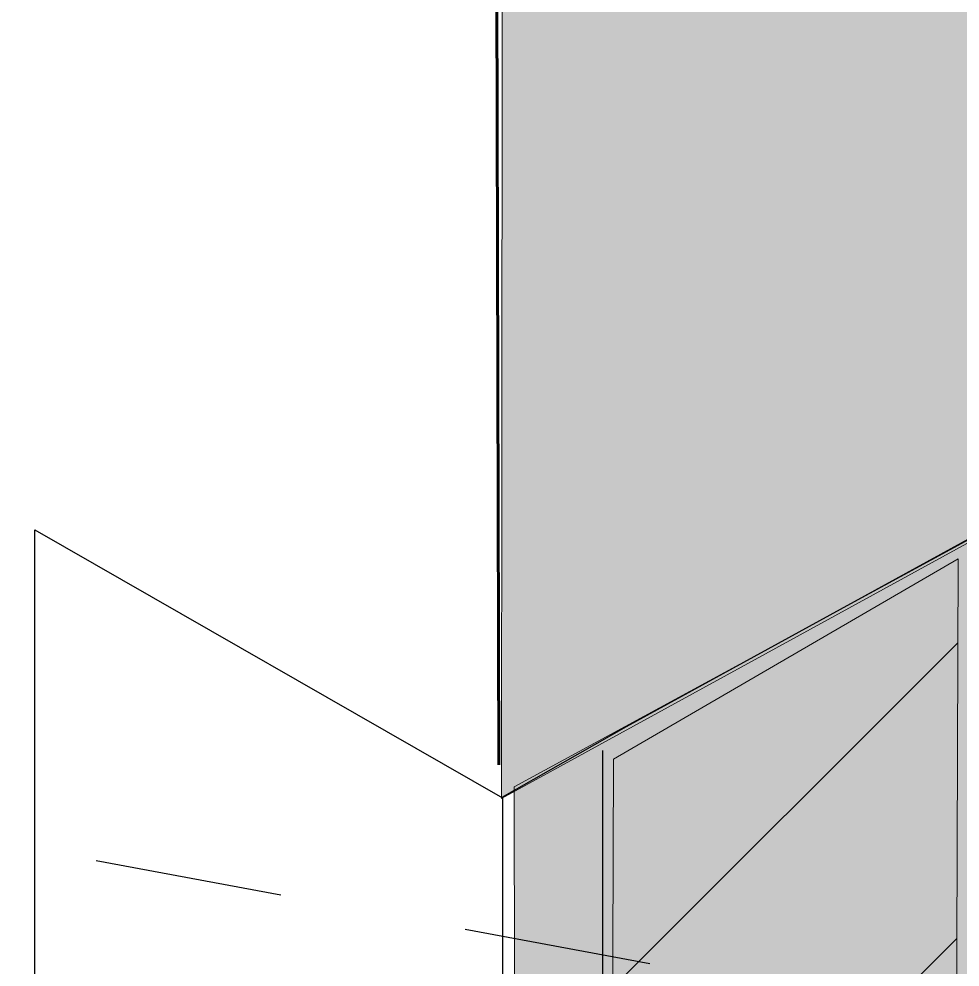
# Model space of a CAD drawing. Extents: x -1392 to 5791, y -3809 to 1722.
# Drawn here: x -337.47 to -292.34, y 1247.63 to 1293.11 of the extents above; entities that cross this region are included whole.
import ezdxf

# ---------------------------------------------------------------- set-up
doc = ezdxf.new("R2010")
doc.units = 0
doc.header["$MEASUREMENT"] = 0
doc.linetypes.add('AI-Linetype-43', pattern=[18, 9, -9])
for name, color, linetype, lineweight in [('G-ANNO-TTLB', 7, 'Continuous', 0), ('Layer 12', 7, 'Continuous', 0), ('TYVEK', 7, 'Continuous', 0)]:
    doc.layers.add(name, color=color, linetype=linetype, lineweight=lineweight)

msp = doc.modelspace()

# ---------------------------------------------------------------- hatches: boundary and pattern name
at = {"layer": 'G-ANNO-TTLB', "true_color": 0xff00ff, "transparency": 33554687}
h = msp.add_hatch(color=6, dxfattribs=at)
edge = h.paths.add_edge_path()
edge.add_spline(control_points=[(1773.018, -796.5), (1773.018, -796.5), (-1156.5, -796.5), (-1156.5, -796.5), (-1156.5, -796.5), (-1156.5, 1660.5), (-1156.5, 1660.5), (-1156.5, 1660.5), (1773.018, 1660.5), (1773.018, 1660.5), (1773.018, 1660.5), (1773.018, -796.5), (1773.018, -796.5)], knot_values=[0, 0, 0, 0, 1, 1, 1, 2, 2, 2, 3, 3, 3, 4, 4, 4, 4], degree=3, periodic=0)
edge = h.paths.add_edge_path()
edge.add_spline(control_points=[(-1147.5, 1651.5), (-1147.5, 1651.5), (-1147.5, -787.5), (-1147.5, -787.5), (-1147.5, -787.5), (1764.018, -787.5), (1764.018, -787.5), (1764.018, -787.5), (1764.018, 1651.5), (1764.018, 1651.5), (1764.018, 1651.5), (-1147.5, 1651.5), (-1147.5, 1651.5)], knot_values=[0, 0, 0, 0, 1, 1, 1, 2, 2, 2, 3, 3, 3, 4, 4, 4, 4], degree=3, periodic=0)
edge.add_line((-1147.5, 1651.5), (-1147.5, 1651.5))
at = {"layer": 'Layer 12', "true_color": 0x808080, "transparency": 33554495}
h = msp.add_hatch(color=8, dxfattribs=at)
h.dxf.hatch_style = 2
h.paths.add_polyline_path([(-314.323, 1255.711), (-314.202, 1398.747), (-280.999, 1379.138), (-280.515, 1274.244)])
at = {"layer": 'Layer 12', "true_color": 0x808080, "transparency": 33554457}
h = msp.add_hatch(color=8, dxfattribs=at)
h.dxf.hatch_style = 2
h.paths.add_polyline_path([(-280.208, 1246.482), (-313.681, 1227.889), (-313.717, 1256.272), (-280.515, 1274.32)])
at = {"layer": 'Layer 12', "true_color": 0x000000, "transparency": 33554687}
h = msp.add_hatch(dxfattribs=at)
h.set_pattern_fill('_U', color=18, scale=10, angle=45, style=2, pattern_type=0)
h.set_pattern_definition([(45, (0, 0), (-7.07107, 7.07107), [])])
h.paths.add_polyline_path([(-292.523, 1239.407), (-309.055, 1229.806), (-308.967, 1257.604), (-292.435, 1267.205)])

# ---------------------------------------------------------------- linework, layer by layer
at = {"layer": 'G-ANNO-TTLB'}
for points in [[(1773.018, -796.5), (1773.018, -796.5), (-1156.5, -796.5), (-1156.5, -796.5), (-1156.5, -796.5), (-1156.5, 1660.5), (-1156.5, 1660.5), (-1156.5, 1660.5), (1773.018, 1660.5), (1773.018, 1660.5), (1773.018, 1660.5), (1773.018, -796.5), (1773.018, -796.5)], [(-1147.5, 1651.5), (-1147.5, 1651.5), (-1147.5, -787.5), (-1147.5, -787.5), (-1147.5, -787.5), (1764.018, -787.5), (1764.018, -787.5), (1764.018, -787.5), (1764.018, 1651.5), (1764.018, 1651.5), (1764.018, 1651.5), (-1147.5, 1651.5), (-1147.5, 1651.5)]]:
    msp.add_open_spline(points, degree=3, knots=[0, 0, 0, 0, 1, 1, 1, 2, 2, 2, 3, 3, 3, 4, 4, 4, 4], dxfattribs=at)
at = {"layer": 'Layer 12'}
for points in [[(-314.323, 1255.711), (-314.202, 1398.747), (-280.999, 1379.138), (-280.515, 1274.244)], [(-280.208, 1246.482), (-313.681, 1227.889), (-313.717, 1256.272), (-280.515, 1274.32)], [(-292.523, 1239.407), (-309.055, 1229.806), (-308.967, 1257.604), (-292.435, 1267.205)]]:
    msp.add_lwpolyline(points, close=True, dxfattribs=at)
at = {"layer": 'TYVEK', "color": 18, "lineweight": 60, "true_color": 0x000000}
msp.add_line((-314.464, 1257.328), (-314.813, 1399.471), dxfattribs=at)
at = {"layer": 'TYVEK', "color": 18, "linetype": 'AI-Linetype-43', "lineweight": 25, "true_color": 0x000000}
msp.add_line((-271.831, 1241.206), (-513.224, 1286.114), dxfattribs=at)
at = {"layer": 'TYVEK', "color": 4, "lineweight": 25, "true_color": 0x00ffff}
for p, q in [((-336.717, 1224.995), (-336.717, 1268.601)), ((-336.717, 1268.601), (-314.285, 1255.74)), ((-291.112, 1268.606), (-308.358, 1259.156)), ((-308.358, 1259.156), (-314.31, 1255.754)), ((-309.488, 1258.022), (-309.488, 1229.768)), ((-314.285, 1255.74), (-314.285, 1228.462))]:
    msp.add_line(p, q, dxfattribs=at)

doc.saveas('drawing.dxf')
